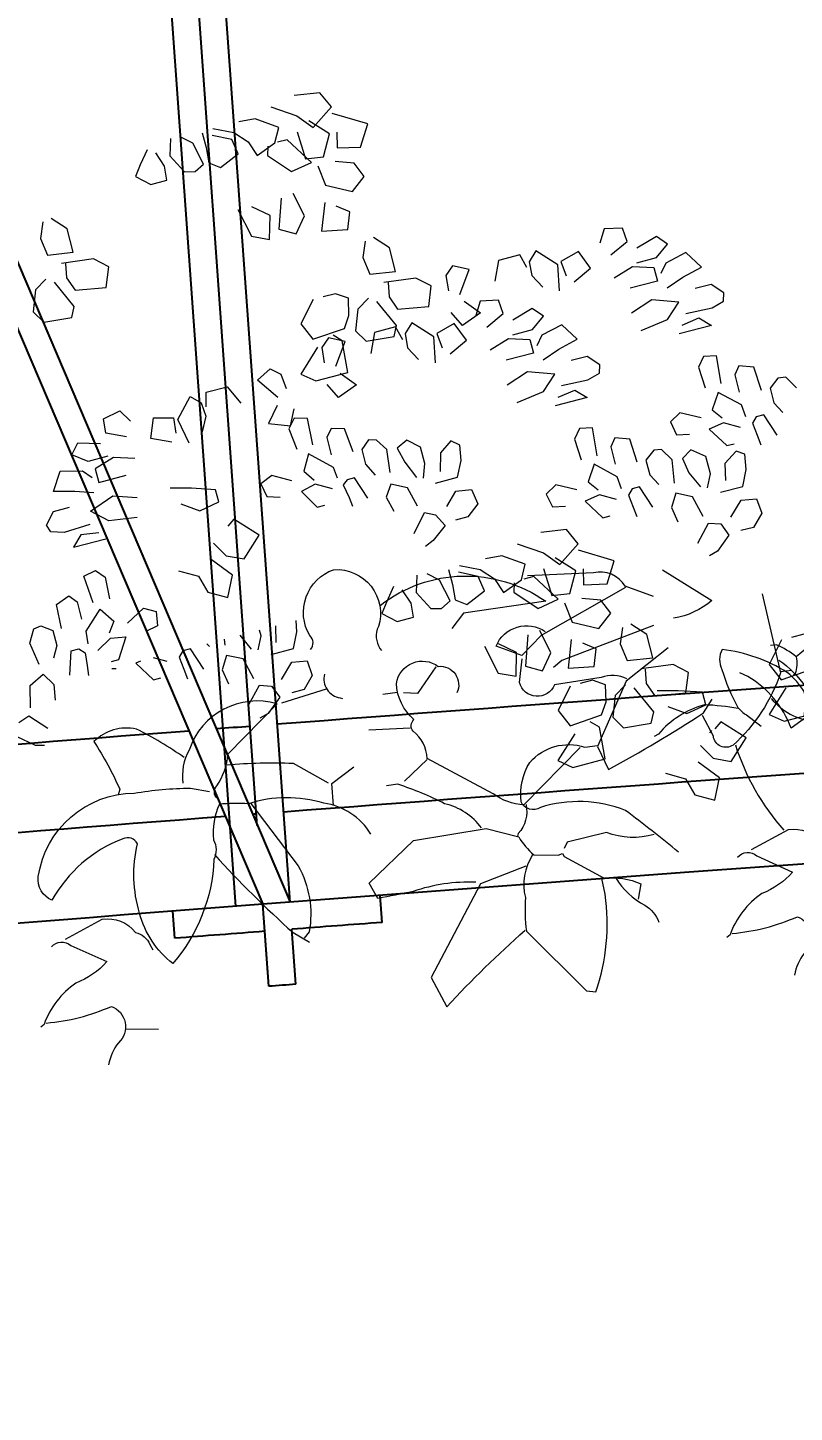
# Model space of a CAD drawing. Header units: metres. Extents: x 10 to 239, y 2 to 253.
# Drawn here: x 49.254 to 50.102, y 172.774 to 174.307 of the extents above; entities that cross this region are included whole.
import ezdxf

# ---------------------------------------------------------------- set-up
doc = ezdxf.new("R2010")
doc.units = ezdxf.units.M
doc.header["$MEASUREMENT"] = 0
doc.layers.get('Defpoints').update_dxf_attribs({"color": 9})
for name, color, linetype in [('-cotas', 252, 'Continuous'), ('1', 7, 'Continuous'), ('1estruct arco', 7, 'Continuous')]:
    doc.layers.add(name, color=color, linetype=linetype)
doc.layers.add('bloques veg', color=7, linetype='Continuous', lineweight=0, true_color=0xbbd5a5)
doc.styles.get("Standard").update_dxf_attribs({"font": 'arial.ttf'})
doc.dimstyles.get("Standard").update_dxf_attribs({"dimtxt": 0.18, "dimasz": 0.18, "dimexe": 0.18, "dimexo": 0.0625, "dimgap": 0.09, "dimtad": 0, "dimtih": 1, "dimtoh": 1, "dimdec": 4, "dimzin": 0, "dimdsep": 46, "dimtxsty": 'Standard', "dimcen": 0.09, "dimadec": 0, "dimazin": 0, "dimtfac": 1, "dimtdec": 4, "dimtofl": 0, "dimtmove": 0, "dimatfit": 3, "dimfxl": 1, "dimtolj": 1, "dimtzin": 0, "dimarcsym": 0})

# ---------------------------------------------------------------- blocks, each defined once
blk = doc.blocks.new('A$C510C2C19')
at = {"layer": 'bloques veg'}
for points in [[(233.7, 302.1, 0.4142), (234.5, 312.3, -0.472687), (258.3, 358.3, -0.53009), (285.6, 312.3, 0.260727), (284.7, 296.2), (285.6, 294.5)], [(289, 327.7, -0.32872), (410.7, 314.9), (349.4, 314), (339.2, 303.8)], [(490, 308.1), (470.4, 318.3, 0.326645), (448.3, 331.1), (399.8, 335.3)], [(470.4, 317.4), (404, 290.2), (387.9, 277.4), (370, 286.8, -0.472885), (407.4, 292.8)], [(499.3, 326.8), (532.5, 299.6, -0.138214), (502.8, 290.2)], [(570, 299.6), (575.9, 240, -0.128555), (534.2, 191.5, -0.566177), (520.6, 200), (514.7, 216.2)], [(241.5, 282.6, 0.442368), (250.8, 263.8), (252.5, 263)], [(421.9, 204.3), (375.1, 167.7, -0.142853), (353.8, 178.7), (308.7, 211.1, 0.217575), (301.1, 232.3, -0.386597), (302.8, 240.9, -0.209564), (293.4, 268.9, -0.568176), (325.7, 277.4, -0.587173), (336.8, 256.2)], [(151.3, 201.7, -0.449051), (152.1, 211.1, 0.125443), (163.2, 233.2), (204, 265.5, 0.401047), (135.1, 240, 0.163773), (127.4, 216.2)], [(462.8, 250.2, 0.212204), (444, 253.6), (409.1, 252.8, -0.720749), (383.6, 257.9), (387.9, 274.9)], [(495.9, 268.9), (461.9, 248.5), (434.7, 203.4), (440.6, 185.5, 0.01915), (515.5, 217.9), (523.2, 227.2)], [(130.8, 234.9, 0.03952), (98.5, 260.4, 0.257141), (66.2, 255.3, -0.03508), (80.6, 217.9), (78.9, 213.6)], [(589, 205.5, 0.046661), (591.6, 223.4, 0.079254), (580.9, 239.6, 0.108246), (535.4, 262.6, 0.252808), (533.3, 248.1, 0.063705), (541.4, 218.7, 0.099014), (546.9, 212.3), (556.7, 202.6)], [(589, 250.2, 0.067581), (575.4, 260.9), (571.1, 260.9)], [(575.9, 249.4, -0.08551), (593, 227.2, 0.4142), (604, 221.3, 0.17395), (612.5, 203.4, -0.18573), (650.8, 183.8), (665.3, 151.5)], [(592.9, 223.4, 0.04306), (606, 234.1, 0.156006), (600.9, 250.6, 0.135742), (598, 255.8), (589, 250.2, -0.113541), (586.5, 237.9), (585.2, 237)], [(606, 199.6), (589, 204.3), (578.4, 198.3, 0.171524), (551.6, 240.4), (546, 243.8)], [(161.5, 225.5, -0.032883), (210, 220.4), (233.8, 202.6)], [(541.4, 217.9, 0.029037), (517.1, 223.8, 0.145218), (480.5, 206.8), (477.1, 205.5)], [(566.6, 222.1, 0.188675), (595.5, 200.9), (602.3, 200.9)], [(260.2, 160.9, 0.228485), (228.7, 188.1, 0.153412), (173.4, 194.9, 0.03476), (152.1, 197.4, 0.136078), (144.5, 171.9, -0.226822), (142.8, 157.4, -0.168655), (102.8, 85.1, -0.166977), (83.2, 125.1, -0.132034), (88.3, 176.2, 0.4142), (78.1, 181.3, 0.176117), (20.2, 143, -0.333328), (12.5, 161.7, -0.370255), (90.8, 213.6, -0.04158), (132.5, 211.9), (146.2, 207.7)], [(484, 118.3, 0.011108), (449.1, 154, 0.17128), (387, 164.3, -0.45993), (373.4, 170.2, -0.170471), (383.6, 198.3, -0.298218), (425.3, 204.3), (434.7, 204.3)], [(175.1, 194.9), (204, 144.7, -0.172211), (205.7, 95.3), (201.5, 91.1)], [(341.9, 154.9, 0.180038), (317.2, 176.2, 0.039429), (284.9, 194.9), (276.4, 194.9)], [(535.9, 191.5, 0.104645), (563.2, 124.3)], [(376.8, 167.7, -0.240295), (368.3, 147.2), (367.4, 145.5)], [(143.6, 160.9, 0.024628), (193.8, 96.2), (204.9, 87.7)], [(332.5, 115.7, 0.090576), (285.7, 114.9, -0.006271), (259.3, 113.2), (254.2, 125.1), (290.8, 152.3), (345.3, 154), (368.3, 144.7, 0.068298), (377.6, 130.2), (395.5, 127.7), (398.9, 128.5), (399.8, 126), (427, 106.4, -0.125), (453.4, 98.7), (450, 87.7)], [(467.9, 133.6, -0.162277), (433, 139.6), (403.2, 136.2), (400.6, 131.9)], [(26.4, 113.2), (55.3, 124.3, -0.273697), (78.3, 111.5, -0.236053), (87.7, 101.3), (89.4, 97)], [(376.8, 130.2, 0.209335), (367.4, 99.6, 0.045135), (364.9, 74.9), (403.2, 25.5), (410, 23.8, 0.11853), (426.2, 94.5), (425.3, 106.4)], [(537.6, 113.2), (566.6, 124.3, -0.273697), (589.6, 111.5, -0.236053), (598.9, 101.3), (600.6, 97)], [(370.8, 122.6), (335.9, 114), (290.8, 50.2), (299.3, 27.2, -0.025269), (364, 75.7)], [(15.3, 108.9, -0.4142), (29.8, 108.1), (54.5, 92.8, -0.123093), (29.8, 80, 0.156387), (2.6, 52.8), (0, 51.1)], [(435.5, 105.5, 0.130051), (454.2, 82.6, -0.178345), (462.8, 68.9)], [(526.6, 108.9, -0.4142), (541.1, 108.1), (565.7, 92.8, -0.123093), (541.1, 80, 0.156387), (513.8, 52.8), (511.3, 51.1)], [(4.3, 53.6, 0.084976), (53.6, 59.6, -0.560455), (55.3, 32.3, 0.122009), (46, 17)], [(515.5, 53.6, 0.084976), (564.9, 59.6, -0.560455), (566.6, 32.3, 0.122009), (557.2, 17)]]:
    blk.add_lwpolyline(points, format="xyb", dxfattribs=at)
for points in [[(487.4, 286.8), (416.8, 269.8), (410, 265.5)], [(324, 277.4), (307.9, 259.6), (297.6, 261.3)], [(241.5, 271.5), (207.4, 265.5)], [(293.4, 262.1), (282.3, 262.1)], [(299.3, 234.9), (268.7, 237.4)], [(575.9, 240.9), (584.5, 240.9)], [(235.5, 185.5), (236.4, 201.7), (254.2, 211.9)], [(308.7, 210.2), (290, 196.6)], [(518.4, 202.6), (520.1, 204.3)], [(62.1, 41.7), (86, 38.3)]]:
    blk.add_lwpolyline(points, dxfattribs=at)
blk = doc.blocks.new('A$C0C3707A3')
at = {"layer": 'bloques veg'}
for p, q in [((2.0674, 0.6188), (2.0448, 0.6163)), ((2.0777, 0.6064), (2.0674, 0.6188)), ((2.0243, 0.6061), (2.0473, 0.5983)), ((2.0473, 0.5983), (2.0617, 0.5882)), ((2.0617, 0.5882), (2.0777, 0.6064)), ((2.1096, 0.5917), (2.0781, 0.6007)), ((1.9736, 0.5867), (1.992, 0.5835)), ((2.0108, 0.5955), (1.9964, 0.5928)), ((2.0314, 0.5882), (2.0108, 0.5955)), ((2.0281, 0.5745), (2.0314, 0.5882)), ((2.0476, 0.5844), (2.055, 0.5608)), ((2.0759, 0.5827), (2.0577, 0.5941)), ((2.0824, 0.5844), (2.0827, 0.5706)), ((2.1034, 0.5714), (2.1096, 0.5917)), ((1.9364, 0.5779), (1.9359, 0.5626)), ((1.9561, 0.5739), (1.9454, 0.5791)), ((1.9657, 0.5555), (1.9561, 0.5739)), ((1.9642, 0.583), (1.9677, 0.57)), ((1.9902, 0.5772), (1.9729, 0.5807)), ((1.9958, 0.5647), (1.9902, 0.5772)), ((1.992, 0.5835), (2.0046, 0.5752)), ((2.0046, 0.5752), (2.0125, 0.5634)), ((2.0125, 0.5634), (2.0281, 0.5745)), ((2.0219, 0.5717), (2.0217, 0.5635)), ((2.0389, 0.5774), (2.0303, 0.5751)), ((2.0605, 0.5576), (2.0389, 0.5774)), ((2.0708, 0.5627), (2.0759, 0.5827)), ((2.0827, 0.5706), (2.1034, 0.5714)), ((1.9159, 0.5677), (1.9101, 0.5546)), ((1.9314, 0.5533), (1.9236, 0.5651)), ((1.9359, 0.5626), (1.9489, 0.5487)), ((1.9677, 0.57), (1.9701, 0.5567)), ((1.9805, 0.5525), (1.9958, 0.5647)), ((2.0217, 0.5635), (2.043, 0.5494)), ((2.055, 0.5608), (2.0708, 0.5627)), ((1.9101, 0.5546), (1.9059, 0.5441)), ((1.9335, 0.5411), (1.9314, 0.5533)), ((1.9489, 0.5487), (1.9582, 0.5488)), ((1.9582, 0.5488), (1.9657, 0.5555)), ((1.9701, 0.5567), (1.9805, 0.5525)), ((2.043, 0.5494), (2.0605, 0.5576)), ((2.066, 0.5545), (2.0729, 0.5377)), ((2.0979, 0.5572), (2.0812, 0.5585)), ((2.1068, 0.5456), (2.0979, 0.5572)), ((1.9059, 0.5441), (1.9194, 0.5373)), ((1.9194, 0.5373), (1.9335, 0.5411)), ((2.0729, 0.5377), (2.0964, 0.5323)), ((2.0964, 0.5323), (2.1068, 0.5456)), ((2.0341, 0.5261), (2.0321, 0.4988)), ((2.0545, 0.5107), (2.0446, 0.5301)), ((1.9961, 0.5159), (2.0082, 0.4924)), ((2.0243, 0.5107), (2.0083, 0.5181)), ((2.0241, 0.4897), (2.0243, 0.5107)), ((2.0472, 0.4947), (2.0545, 0.5107)), ((2.0723, 0.5224), (2.0697, 0.4973)), ((2.0943, 0.5143), (2.0824, 0.5193)), ((2.0926, 0.4988), (2.0943, 0.5143)), ((1.8248, 0.5038), (1.8229, 0.4893)), ((1.8462, 0.4979), (1.8322, 0.5069)), ((2.0321, 0.4988), (2.0472, 0.4947)), ((2.0697, 0.4973), (2.0926, 0.4988)), ((2.3177, 0.5009), (2.3141, 0.4883)), ((2.3338, 0.5017), (2.3177, 0.5009)), ((2.3381, 0.4901), (2.3338, 0.5017)), ((1.8229, 0.4893), (1.8291, 0.4747)), ((1.8517, 0.4773), (1.8462, 0.4979)), ((2.0082, 0.4924), (2.0241, 0.4897)), ((2.108, 0.4889), (2.1061, 0.4744)), ((2.1294, 0.483), (2.1153, 0.4921)), ((2.3238, 0.4781), (2.3381, 0.4901)), ((2.3636, 0.4946), (2.3466, 0.4842)), ((2.3735, 0.4879), (2.3636, 0.4946)), ((2.3639, 0.4761), (2.3735, 0.4879)), ((1.8291, 0.4747), (1.8517, 0.4773)), ((2.1061, 0.4744), (2.1123, 0.4598)), ((2.1349, 0.4624), (2.1294, 0.483)), ((2.2437, 0.4776), (2.2252, 0.4726)), ((2.2502, 0.4665), (2.2437, 0.4776)), ((2.2578, 0.4814), (2.2522, 0.4717)), ((2.2774, 0.4692), (2.2578, 0.4814)), ((2.2952, 0.4809), (2.28, 0.4722)), ((2.306, 0.4664), (2.2952, 0.4809)), ((2.3466, 0.4714), (2.3639, 0.4761)), ((2.3895, 0.4806), (2.3722, 0.4713)), ((2.4033, 0.468), (2.3895, 0.4806)), ((1.8695, 0.4716), (1.8415, 0.4675)), ((1.8451, 0.4673), (1.8461, 0.4548)), ((1.883, 0.4647), (1.8695, 0.4716)), ((1.8809, 0.4467), (1.883, 0.4647)), ((2.1123, 0.4598), (2.1349, 0.4624)), ((2.1847, 0.4676), (2.1789, 0.459)), ((2.1995, 0.4646), (2.1847, 0.4676)), ((2.1914, 0.4426), (2.1995, 0.4646)), ((2.2252, 0.4726), (2.222, 0.4543)), ((2.2522, 0.4717), (2.2544, 0.4595)), ((2.2788, 0.4463), (2.2774, 0.4692)), ((2.28, 0.4722), (2.2846, 0.4595)), ((2.2918, 0.4544), (2.306, 0.4664)), ((2.3269, 0.458), (2.3428, 0.4681)), ((2.3428, 0.4681), (2.3616, 0.4673)), ((2.3616, 0.4673), (2.3648, 0.4554)), ((2.3722, 0.4713), (2.3677, 0.462)), ((2.3871, 0.459), (2.4033, 0.468)), ((1.8279, 0.4534), (1.8188, 0.444)), ((1.8528, 0.4298), (1.8355, 0.4508)), ((1.8461, 0.4548), (1.8537, 0.444)), ((2.1527, 0.4567), (2.1247, 0.4527)), ((2.1283, 0.4525), (2.1293, 0.4399)), ((2.1662, 0.4498), (2.1527, 0.4567)), ((2.1641, 0.4318), (2.1662, 0.4498)), ((2.1789, 0.459), (2.1813, 0.4457)), ((2.2544, 0.4595), (2.2641, 0.4493)), ((2.3648, 0.4554), (2.341, 0.449)), ((2.3734, 0.4495), (2.3871, 0.459)), ((2.412, 0.4529), (2.3979, 0.4491)), ((2.4233, 0.4454), (2.412, 0.4529)), ((1.8188, 0.444), (1.8169, 0.4249)), ((1.8537, 0.444), (1.8809, 0.4467)), ((2.0821, 0.4424), (2.0713, 0.4395)), ((2.0936, 0.4385), (2.0821, 0.4424)), ((2.0941, 0.4235), (2.0936, 0.4385)), ((2.1111, 0.4386), (2.102, 0.4291)), ((2.1293, 0.4399), (2.1368, 0.4292)), ((2.2253, 0.4377), (2.2092, 0.4369)), ((2.2296, 0.4261), (2.2253, 0.4377)), ((2.3599, 0.4389), (2.3421, 0.4272)), ((2.3837, 0.4371), (2.3599, 0.4389)), ((2.4129, 0.4322), (2.4229, 0.4383)), ((2.4229, 0.4383), (2.4233, 0.4454)), ((1.8508, 0.42), (1.8528, 0.4298)), ((2.0626, 0.4372), (2.052, 0.4158)), ((2.102, 0.4291), (2.1001, 0.41)), ((2.136, 0.415), (2.1187, 0.436)), ((2.1368, 0.4292), (2.1641, 0.4318)), ((2.194, 0.4154), (2.184, 0.4267)), ((2.2097, 0.4266), (2.194, 0.4154)), ((2.1953, 0.4367), (2.2097, 0.4266)), ((2.2092, 0.4369), (2.2056, 0.4243)), ((2.2153, 0.4141), (2.2296, 0.4261)), ((2.2551, 0.4306), (2.2381, 0.4202)), ((2.265, 0.424), (2.2551, 0.4306)), ((2.3738, 0.4217), (2.3837, 0.4371)), ((2.3898, 0.4272), (2.4129, 0.4322)), ((1.8169, 0.4249), (1.8263, 0.4158)), ((1.8263, 0.4158), (1.8508, 0.42)), ((2.052, 0.4158), (2.0626, 0.4023)), ((2.0902, 0.412), (2.0941, 0.4235)), ((2.1352, 0.4136), (2.1167, 0.4087)), ((2.134, 0.4051), (2.136, 0.415)), ((2.1417, 0.4025), (2.1352, 0.4136)), ((2.1493, 0.4174), (2.1437, 0.4078)), ((2.1689, 0.4052), (2.1493, 0.4174)), ((2.1867, 0.4169), (2.1715, 0.4082)), ((2.1975, 0.4024), (2.1867, 0.4169)), ((2.2554, 0.4121), (2.265, 0.424)), ((2.281, 0.4166), (2.2637, 0.4073)), ((2.2948, 0.404), (2.281, 0.4166)), ((2.3508, 0.4121), (2.3738, 0.4217)), ((2.4124, 0.4169), (2.3841, 0.4093)), ((2.3867, 0.417), (2.4014, 0.4233)), ((2.4014, 0.4233), (2.4124, 0.4169)), ((2.0626, 0.4023), (2.0902, 0.412)), ((2.0762, 0.4036), (2.0704, 0.3951)), ((2.091, 0.4006), (2.0762, 0.4036)), ((2.0885, 0.4011), (2.0803, 0.4059)), ((2.1001, 0.41), (2.1095, 0.4009)), ((2.1095, 0.4009), (2.134, 0.4051)), ((2.1167, 0.4087), (2.1135, 0.3903)), ((2.1437, 0.4078), (2.1459, 0.3955)), ((2.1703, 0.3823), (2.1689, 0.4052)), ((2.1715, 0.4082), (2.1761, 0.3955)), ((2.1833, 0.3904), (2.1975, 0.4024)), ((2.2184, 0.394), (2.2343, 0.4041)), ((2.2343, 0.4041), (2.2531, 0.4033)), ((2.2381, 0.4074), (2.2554, 0.4121)), ((2.2531, 0.4033), (2.2563, 0.3914)), ((2.2637, 0.4073), (2.2592, 0.398)), ((2.2786, 0.395), (2.2948, 0.404)), ((2.0668, 0.3953), (2.0522, 0.3716)), ((2.0704, 0.3951), (2.0728, 0.3818)), ((2.0829, 0.3787), (2.091, 0.4006)), ((2.0936, 0.3734), (2.0885, 0.4011)), ((2.1459, 0.3955), (2.1556, 0.3853)), ((2.2563, 0.3914), (2.2324, 0.385)), ((2.2649, 0.3855), (2.2786, 0.395)), ((2.4057, 0.3895), (2.4013, 0.3802)), ((2.4172, 0.3903), (2.4057, 0.3895)), ((2.4214, 0.3658), (2.4172, 0.3903)), ((2.3035, 0.3889), (2.2894, 0.3851)), ((2.3148, 0.3815), (2.3035, 0.3889)), ((2.3144, 0.3744), (2.3148, 0.3815)), ((2.4013, 0.3802), (2.4073, 0.362)), ((2.4369, 0.3816), (2.4333, 0.3736)), ((2.45, 0.3805), (2.4369, 0.3816)), ((2.4567, 0.3601), (2.45, 0.3805)), ((2.0142, 0.366), (2.0254, 0.3761)), ((2.0321, 0.3511), (2.0142, 0.366)), ((2.0254, 0.3761), (2.0348, 0.3716)), ((2.0348, 0.3716), (2.0394, 0.3588)), ((2.0522, 0.3716), (2.0654, 0.3658)), ((2.0654, 0.3658), (2.0936, 0.3734)), ((2.0868, 0.3727), (2.1012, 0.3626)), ((2.2514, 0.3749), (2.2336, 0.3632)), ((2.2752, 0.3732), (2.2514, 0.3749)), ((2.2653, 0.3577), (2.2752, 0.3732)), ((2.2813, 0.3632), (2.3044, 0.3682)), ((2.3044, 0.3682), (2.3144, 0.3744)), ((2.4333, 0.3736), (2.4373, 0.3584)), ((2.4712, 0.371), (2.4643, 0.3622)), ((2.478, 0.3717), (2.4712, 0.371)), ((2.4874, 0.3626), (2.478, 0.3717)), ((1.9693, 0.3424), (1.9694, 0.3552)), ((1.9694, 0.3552), (1.9878, 0.3602)), ((1.9878, 0.3602), (1.9998, 0.3459)), ((2.0855, 0.3514), (2.0755, 0.3627)), ((2.1012, 0.3626), (2.0855, 0.3514)), ((2.2423, 0.3481), (2.2653, 0.3577)), ((2.3039, 0.3529), (2.2756, 0.3454)), ((2.2782, 0.353), (2.2928, 0.3593)), ((2.2928, 0.3593), (2.3039, 0.3529)), ((2.4188, 0.3581), (2.4136, 0.3428)), ((2.4392, 0.3473), (2.4188, 0.3581)), ((2.4643, 0.3622), (2.4677, 0.3491)), ((1.9444, 0.3311), (1.9552, 0.3514)), ((1.9552, 0.3514), (1.9649, 0.3459)), ((1.9649, 0.3459), (1.9692, 0.3342)), ((2.0317, 0.344), (2.0243, 0.3281)), ((2.0434, 0.3262), (2.0465, 0.341)), ((2.4136, 0.3428), (2.4224, 0.3358)), ((2.4431, 0.3367), (2.4392, 0.3473)), ((2.4677, 0.3491), (2.4758, 0.3408)), ((1.8793, 0.3311), (1.8936, 0.3384)), ((1.8814, 0.3188), (1.8793, 0.3311)), ((1.8936, 0.3384), (1.903, 0.3293)), ((1.921, 0.3143), (1.9231, 0.3324)), ((1.9231, 0.3324), (1.9406, 0.3324)), ((1.9406, 0.3324), (1.943, 0.3191)), ((1.9546, 0.3105), (1.9444, 0.3311)), ((1.9692, 0.3342), (1.9659, 0.3205)), ((2.0466, 0.333), (2.0421, 0.3236)), ((2.0583, 0.3326), (2.0466, 0.333)), ((2.0633, 0.3095), (2.0583, 0.3326)), ((2.3853, 0.3399), (2.377, 0.3318)), ((2.377, 0.3318), (2.3824, 0.3205)), ((2.4039, 0.3355), (2.3853, 0.3399)), ((2.4236, 0.3315), (2.4112, 0.3258)), ((2.4387, 0.3274), (2.4236, 0.3315)), ((2.4524, 0.3369), (2.4492, 0.3314)), ((2.4492, 0.3314), (2.4532, 0.3208)), ((2.4589, 0.3386), (2.4524, 0.3369)), ((2.4707, 0.3208), (2.4589, 0.3386)), ((1.8997, 0.3156), (1.8814, 0.3188)), ((2.0243, 0.3281), (2.0434, 0.3262)), ((2.0421, 0.3236), (2.0492, 0.3057)), ((2.0791, 0.3242), (2.0755, 0.3163)), ((2.0755, 0.3163), (2.0795, 0.3011)), ((2.0909, 0.3239), (2.0791, 0.3242)), ((2.0986, 0.3038), (2.0909, 0.3239)), ((2.2972, 0.3256), (2.2928, 0.3162)), ((2.2928, 0.3162), (2.2988, 0.2981)), ((2.3087, 0.3263), (2.2972, 0.3256)), ((2.3129, 0.3018), (2.3087, 0.3263)), ((2.3284, 0.3176), (2.3248, 0.3097)), ((2.3415, 0.3165), (2.3284, 0.3176)), ((2.3482, 0.2962), (2.3415, 0.3165)), ((2.3824, 0.3205), (2.3938, 0.3212)), ((2.4112, 0.3258), (2.4267, 0.3114)), ((2.4532, 0.3208), (2.4566, 0.3124)), ((1.8517, 0.2993), (1.857, 0.31)), ((1.857, 0.31), (1.8769, 0.3095)), ((1.9393, 0.3111), (1.921, 0.3143)), ((2.112, 0.3144), (2.1062, 0.3059)), ((2.1062, 0.3059), (2.1097, 0.2929)), ((2.1191, 0.314), (2.112, 0.3144)), ((2.1282, 0.306), (2.1191, 0.314)), ((2.1313, 0.2859), (2.1282, 0.306)), ((2.1458, 0.3142), (2.1372, 0.3072)), ((2.1372, 0.3072), (2.144, 0.2951)), ((2.1579, 0.3081), (2.1458, 0.3142)), ((2.1617, 0.294), (2.1579, 0.3081)), ((2.1843, 0.314), (2.1754, 0.3035)), ((2.1922, 0.3103), (2.1843, 0.314)), ((2.1935, 0.2967), (2.1922, 0.3103)), ((2.3248, 0.3097), (2.3288, 0.2945)), ((2.3627, 0.307), (2.3558, 0.2982)), ((2.3695, 0.3077), (2.3627, 0.307)), ((2.3789, 0.2986), (2.3695, 0.3077)), ((2.3951, 0.3076), (2.3879, 0.2998)), ((2.4083, 0.3018), (2.3951, 0.3076)), ((2.4349, 0.3066), (2.425, 0.2958)), ((2.4267, 0.3114), (2.4332, 0.3131)), ((2.4426, 0.304), (2.4349, 0.3066)), ((2.4439, 0.2904), (2.4426, 0.304)), ((1.866, 0.2938), (1.8517, 0.2993)), ((1.8834, 0.2984), (1.866, 0.2938)), ((1.8883, 0.2974), (1.8724, 0.2873)), ((1.9071, 0.2966), (1.8883, 0.2974)), ((2.0596, 0.3016), (2.0555, 0.2865)), ((2.0814, 0.2899), (2.0596, 0.3016)), ((2.1097, 0.2929), (2.118, 0.2835)), ((2.144, 0.2951), (2.1545, 0.2816)), ((2.1606, 0.2809), (2.1617, 0.294)), ((2.1754, 0.3035), (2.1752, 0.2871)), ((2.1905, 0.282), (2.1935, 0.2967)), ((2.3103, 0.2942), (2.3051, 0.2788)), ((2.3307, 0.2833), (2.3103, 0.2942)), ((2.3558, 0.2982), (2.3592, 0.2852)), ((2.3809, 0.2782), (2.3789, 0.2986)), ((2.3879, 0.2998), (2.3936, 0.2874)), ((2.4124, 0.2866), (2.4083, 0.3018)), ((2.425, 0.2958), (2.4256, 0.2808)), ((1.8359, 0.2671), (1.8416, 0.2849)), ((1.8416, 0.2849), (1.8612, 0.2855)), ((1.8612, 0.2855), (1.8698, 0.2797)), ((1.8724, 0.2873), (1.8756, 0.2754)), ((1.8756, 0.2754), (1.8994, 0.2818)), ((2.0275, 0.2825), (2.0178, 0.2752)), ((2.045, 0.2779), (2.0275, 0.2825)), ((2.0555, 0.2865), (2.0646, 0.2785)), ((2.0851, 0.2805), (2.0814, 0.2899)), ((2.1, 0.281), (2.0935, 0.2792)), ((2.1118, 0.2632), (2.1, 0.281)), ((2.171, 0.2767), (2.1905, 0.282)), ((2.3346, 0.2728), (2.3307, 0.2833)), ((2.3592, 0.2852), (2.3673, 0.2769)), ((2.3936, 0.2874), (2.4038, 0.275)), ((2.4099, 0.2743), (2.4124, 0.2866)), ((2.4409, 0.2756), (2.4439, 0.2904)), ((1.9568, 0.271), (1.9383, 0.2707)), ((1.9781, 0.2697), (1.9568, 0.271)), ((1.981, 0.2589), (1.9781, 0.2697)), ((2.0178, 0.2752), (2.0232, 0.2639)), ((2.0655, 0.2752), (2.0534, 0.2685)), ((2.0534, 0.2685), (2.0675, 0.2548)), ((2.0806, 0.2711), (2.0655, 0.2752)), ((2.0935, 0.2792), (2.0901, 0.2748)), ((2.0901, 0.2748), (2.0954, 0.2635)), ((2.1318, 0.2755), (2.1279, 0.264)), ((2.1465, 0.2725), (2.1318, 0.2755)), ((2.1555, 0.2563), (2.1465, 0.2725)), ((2.1811, 0.2562), (2.1891, 0.2699)), ((2.1891, 0.2699), (2.2027, 0.2713)), ((2.2027, 0.2713), (2.2084, 0.2588)), ((2.2768, 0.2759), (2.2685, 0.2678)), ((2.2685, 0.2678), (2.2739, 0.2565)), ((2.2954, 0.2716), (2.2768, 0.2759)), ((2.3151, 0.2675), (2.3027, 0.2619)), ((2.3051, 0.2788), (2.3139, 0.2719)), ((2.3302, 0.2634), (2.3151, 0.2675)), ((2.3439, 0.2729), (2.3407, 0.2674)), ((2.3504, 0.2747), (2.3439, 0.2729)), ((2.3622, 0.2569), (2.3504, 0.2747)), ((2.3821, 0.2692), (2.3785, 0.2566)), ((2.3969, 0.2662), (2.3821, 0.2692)), ((2.4214, 0.2704), (2.4409, 0.2756)), ((1.8544, 0.2674), (1.8359, 0.2671)), ((1.8711, 0.2661), (1.8544, 0.2674)), ((1.8684, 0.2502), (1.888, 0.2636)), ((1.888, 0.2636), (1.9093, 0.2623)), ((1.9478, 0.257), (1.9645, 0.251)), ((1.9645, 0.251), (1.981, 0.2589)), ((2.0232, 0.2639), (2.0349, 0.2635)), ((2.0675, 0.2548), (2.074, 0.2566)), ((2.0954, 0.2635), (2.0985, 0.2561)), ((2.1279, 0.264), (2.1346, 0.2518)), ((2.2084, 0.2588), (2.1998, 0.2472)), ((2.2739, 0.2565), (2.2853, 0.2572)), ((2.3027, 0.2619), (2.3182, 0.2474)), ((2.3407, 0.2674), (2.3447, 0.2569)), ((2.3447, 0.2569), (2.3481, 0.2485)), ((2.3785, 0.2566), (2.3842, 0.2442)), ((2.4062, 0.2489), (2.3969, 0.2662)), ((2.4307, 0.2485), (2.4395, 0.2636)), ((2.4395, 0.2636), (2.4531, 0.2649)), ((2.4531, 0.2649), (2.4577, 0.2522)), ((1.8299, 0.2376), (1.8359, 0.2497)), ((1.8359, 0.2497), (1.85, 0.2534)), ((1.8846, 0.2418), (1.8684, 0.2502)), ((1.9093, 0.2449), (1.8846, 0.2418)), ((1.9943, 0.2439), (1.989, 0.2378)), ((2.0166, 0.2301), (1.9943, 0.2439)), ((2.1526, 0.2323), (2.1616, 0.2509)), ((2.1616, 0.2509), (2.1714, 0.2489)), ((2.1714, 0.2489), (2.1798, 0.2395)), ((2.1998, 0.2472), (2.189, 0.2443)), ((2.3182, 0.2474), (2.3247, 0.2492)), ((2.4019, 0.2257), (2.4112, 0.2433)), ((2.4112, 0.2433), (2.4218, 0.2426)), ((2.4577, 0.2522), (2.4505, 0.2398)), ((1.8338, 0.2316), (1.8299, 0.2376)), ((1.8455, 0.2313), (1.8338, 0.2316)), ((1.868, 0.2385), (1.8455, 0.2313)), ((1.8758, 0.2312), (1.86, 0.2293)), ((2.1798, 0.2395), (2.1694, 0.2263)), ((2.2864, 0.2367), (2.2638, 0.2341)), ((2.2967, 0.2243), (2.2864, 0.2367)), ((2.4291, 0.2329), (2.419, 0.2186)), ((2.4218, 0.2426), (2.4291, 0.2329)), ((2.4505, 0.2398), (2.4396, 0.2369)), ((1.86, 0.2293), (1.8536, 0.2183)), ((1.8536, 0.2183), (1.8819, 0.2259)), ((1.9767, 0.2228), (1.9878, 0.2118)), ((2.0036, 0.2091), (2.0166, 0.2301)), ((2.1694, 0.2263), (2.1627, 0.221)), ((2.2433, 0.224), (2.2663, 0.2162)), ((2.2807, 0.2061), (2.2967, 0.2243)), ((1.9935, 0.1948), (1.9747, 0.2084)), ((1.9878, 0.2118), (2.0036, 0.2091)), ((2.2298, 0.2134), (2.2154, 0.2107)), ((2.2504, 0.2061), (2.2298, 0.2134)), ((2.2663, 0.2162), (2.2807, 0.2061)), ((2.2949, 0.2006), (2.2767, 0.212)), ((2.3286, 0.2096), (2.2971, 0.2186)), ((2.3224, 0.1893), (2.3286, 0.2096)), ((2.419, 0.2186), (2.412, 0.2144)), ((1.8628, 0.1929), (1.8731, 0.1979)), ((1.8731, 0.1979), (1.8816, 0.1921)), ((1.946, 0.1983), (1.9635, 0.1937)), ((1.9895, 0.1751), (1.9935, 0.1948)), ((2.1554, 0.1958), (2.1549, 0.1805)), ((2.1751, 0.1917), (2.1644, 0.197)), ((2.1832, 0.2009), (2.1867, 0.1878)), ((2.2092, 0.195), (2.1919, 0.1986)), ((2.1926, 0.2046), (2.211, 0.2013)), ((2.2148, 0.1826), (2.2092, 0.195)), ((2.211, 0.2013), (2.2236, 0.1931)), ((2.2471, 0.1924), (2.2504, 0.2061)), ((2.2579, 0.1953), (2.2493, 0.193)), ((2.2795, 0.1755), (2.2579, 0.1953)), ((2.2665, 0.2023), (2.274, 0.1787)), ((2.2898, 0.1806), (2.2949, 0.2006)), ((2.3014, 0.2023), (2.3017, 0.1884)), ((1.8714, 0.1696), (1.8628, 0.1929)), ((1.8816, 0.1921), (1.8855, 0.1733)), ((1.9635, 0.1937), (1.972, 0.1797)), ((2.1349, 0.1856), (2.1291, 0.1724)), ((2.1504, 0.1712), (2.1426, 0.183)), ((2.1847, 0.1734), (2.1751, 0.1917)), ((2.1867, 0.1878), (2.1891, 0.1745)), ((2.1995, 0.1703), (2.2148, 0.1826)), ((2.2236, 0.1931), (2.2315, 0.1812)), ((2.2315, 0.1812), (2.2471, 0.1924)), ((2.2409, 0.1896), (2.2407, 0.1814)), ((2.3017, 0.1884), (2.3224, 0.1893)), ((1.8392, 0.1679), (1.85, 0.1755)), ((1.85, 0.1755), (1.8572, 0.1704)), ((1.8572, 0.1704), (1.8612, 0.1552)), ((1.972, 0.1797), (1.9895, 0.1751)), ((2.1291, 0.1724), (2.1249, 0.162)), ((2.1525, 0.1589), (2.1504, 0.1712)), ((2.1549, 0.1805), (2.1679, 0.1665)), ((2.1772, 0.1667), (2.1847, 0.1734)), ((2.1891, 0.1745), (2.1995, 0.1703)), ((2.2407, 0.1814), (2.262, 0.1673)), ((2.262, 0.1673), (2.2795, 0.1755)), ((2.274, 0.1787), (2.2898, 0.1806)), ((2.285, 0.1723), (2.2919, 0.1555)), ((2.3169, 0.175), (2.3002, 0.1764)), ((2.3258, 0.1635), (2.3169, 0.175)), ((1.8437, 0.147), (1.8392, 0.1679)), ((1.8652, 0.1447), (1.8774, 0.1642)), ((1.8774, 0.1642), (1.8896, 0.1535)), ((1.9016, 0.1521), (1.9156, 0.1651)), ((1.9156, 0.1651), (1.9268, 0.1623)), ((1.9268, 0.1623), (1.9278, 0.1498)), ((2.1249, 0.162), (2.1384, 0.1551)), ((2.1384, 0.1551), (2.1525, 0.1589)), ((2.1679, 0.1665), (2.1772, 0.1667)), ((2.3154, 0.1502), (2.3258, 0.1635)), ((1.8158, 0.1337), (1.8194, 0.1463)), ((1.8194, 0.1463), (1.8256, 0.1492)), ((1.8256, 0.1492), (1.8361, 0.145)), ((1.8896, 0.1535), (1.8854, 0.1431)), ((1.9278, 0.1498), (1.9176, 0.1447)), ((2.0189, 0.1416), (2.0175, 0.1467)), ((2.0315, 0.1504), (2.032, 0.1358)), ((2.0504, 0.1454), (2.0495, 0.1552)), ((2.2735, 0.1285), (2.2636, 0.148)), ((2.2919, 0.1555), (2.3154, 0.1502)), ((2.3361, 0.1511), (2.3342, 0.1366)), ((2.3575, 0.1452), (2.3434, 0.1542)), ((2.4953, 0.1463), (2.4845, 0.1434)), ((1.8243, 0.1151), (1.8158, 0.1337)), ((1.8361, 0.145), (1.8395, 0.132)), ((1.8671, 0.1335), (1.8652, 0.1447)), ((1.8756, 0.1277), (1.8866, 0.1387)), ((1.8866, 0.1387), (1.9002, 0.1401)), ((1.9002, 0.1401), (1.894, 0.1198)), ((1.9714, 0.1343), (1.9738, 0.1319)), ((1.9874, 0.1332), (1.9869, 0.1385)), ((2.0003, 0.1421), (2.0103, 0.13)), ((2.0163, 0.1293), (2.0189, 0.1416)), ((2.0474, 0.1306), (2.0504, 0.1454)), ((2.2151, 0.1338), (2.2272, 0.1103)), ((2.2433, 0.1286), (2.2273, 0.1359)), ((2.2531, 0.144), (2.2511, 0.1167)), ((2.2913, 0.1403), (2.2887, 0.1151)), ((2.3132, 0.1322), (2.3014, 0.1372)), ((2.3342, 0.1366), (2.3404, 0.122)), ((2.363, 0.1246), (2.3575, 0.1452)), ((2.4758, 0.1411), (2.4652, 0.1196)), ((1.8395, 0.132), (1.8367, 0.1207)), ((1.8512, 0.106), (1.8524, 0.1273)), ((1.8524, 0.1273), (1.859, 0.129)), ((1.859, 0.129), (1.8645, 0.1258)), ((1.8645, 0.1258), (1.8663, 0.1147)), ((1.9367, 0.1184), (1.9245, 0.1217)), ((1.9504, 0.1279), (1.9472, 0.1224)), ((1.9472, 0.1224), (1.9512, 0.1118)), ((1.9569, 0.1297), (1.9504, 0.1279)), ((1.9687, 0.1119), (1.9569, 0.1297)), ((1.9886, 0.1242), (1.985, 0.1116)), ((2.0034, 0.1212), (1.9886, 0.1242)), ((2.0279, 0.1254), (2.0474, 0.1306)), ((2.2431, 0.1076), (2.2433, 0.1286)), ((2.2661, 0.1126), (2.2735, 0.1285)), ((2.3116, 0.1166), (2.3132, 0.1322)), ((2.3404, 0.122), (2.363, 0.1246)), ((1.8663, 0.1147), (1.8675, 0.1057)), ((1.894, 0.1198), (1.8875, 0.118)), ((1.888, 0.112), (1.8918, 0.1122)), ((1.9133, 0.1188), (1.9092, 0.1169)), ((1.9092, 0.1169), (1.9247, 0.1024)), ((1.9512, 0.1118), (1.9546, 0.1035)), ((1.985, 0.1116), (1.9907, 0.0992)), ((2.0127, 0.1039), (2.0034, 0.1212)), ((2.0372, 0.1035), (2.046, 0.1186)), ((2.046, 0.1186), (2.0596, 0.1199)), ((2.0596, 0.1199), (2.0641, 0.1072)), ((2.2272, 0.1103), (2.2431, 0.1076)), ((2.2511, 0.1167), (2.2661, 0.1126)), ((2.2887, 0.1151), (2.3116, 0.1166)), ((2.3808, 0.1189), (2.3528, 0.1149)), ((2.3563, 0.1146), (2.3574, 0.1021)), ((2.3943, 0.112), (2.3808, 0.1189)), ((2.3921, 0.094), (2.3943, 0.112)), ((2.4652, 0.1196), (2.4758, 0.1062)), ((2.4758, 0.1062), (2.5035, 0.1159)), ((1.8164, 0.0967), (1.8277, 0.1067)), ((1.8277, 0.1067), (1.8371, 0.0976)), ((1.8371, 0.0976), (1.8384, 0.084)), ((1.9247, 0.1024), (1.9312, 0.1042)), ((2.0084, 0.0806), (2.0177, 0.0982)), ((2.0177, 0.0982), (2.0283, 0.0976)), ((2.0283, 0.0976), (2.0356, 0.0879)), ((2.0641, 0.1072), (2.057, 0.0948)), ((2.2906, 0.0994), (2.2801, 0.0779)), ((2.3102, 0.1046), (2.2993, 0.1017)), ((2.3217, 0.1007), (2.3102, 0.1046)), ((2.3222, 0.0857), (2.3217, 0.1007)), ((2.3391, 0.1007), (2.33, 0.0913)), ((2.3641, 0.0772), (2.3468, 0.0981)), ((2.3574, 0.1021), (2.3649, 0.0914)), ((2.48, 0.0992), (2.4654, 0.0755)), ((1.817, 0.0771), (1.8164, 0.0967)), ((2.0356, 0.0879), (2.0255, 0.0736)), ((2.057, 0.0948), (2.0461, 0.0919)), ((2.3183, 0.0742), (2.3222, 0.0857)), ((2.33, 0.0913), (2.3282, 0.0722)), ((2.3649, 0.0914), (2.3921, 0.094)), ((2.3855, 0.0959), (2.367, 0.0956)), ((2.4068, 0.0947), (2.3855, 0.0959)), ((2.4097, 0.0838), (2.4068, 0.0947)), ((2.0255, 0.0736), (2.0184, 0.0694)), ((2.2801, 0.0779), (2.2907, 0.0645)), ((2.2907, 0.0645), (2.3183, 0.0742)), ((2.362, 0.0673), (2.3641, 0.0772)), ((2.3765, 0.0819), (2.3932, 0.0759)), ((2.3932, 0.0759), (2.4097, 0.0838)), ((2.4654, 0.0755), (2.4786, 0.0697)), ((2.4786, 0.0697), (2.5068, 0.0773)), ((1.8155, 0.0697), (1.8066, 0.0638)), ((1.8323, 0.0591), (1.8155, 0.0697)), ((2.3166, 0.0633), (2.3083, 0.068)), ((2.3217, 0.0356), (2.3166, 0.0633)), ((2.3282, 0.0722), (2.3376, 0.0631)), ((2.3376, 0.0631), (2.362, 0.0673)), ((2.423, 0.0688), (2.4177, 0.0627)), ((2.4453, 0.055), (2.423, 0.0688)), ((1.8052, 0.0518), (1.8211, 0.0444)), ((2.2949, 0.0575), (2.2803, 0.0338)), ((2.4323, 0.034), (2.4453, 0.055)), ((1.8211, 0.0444), (1.8293, 0.0443)), ((2.4054, 0.0478), (2.4165, 0.0368)), ((2.4165, 0.0368), (2.4323, 0.034)), ((2.2803, 0.0338), (2.2935, 0.028)), ((2.2935, 0.028), (2.3217, 0.0356)), ((2.4222, 0.0197), (2.4035, 0.0333)), ((2.3747, 0.0233), (2.3923, 0.0186)), ((2.3923, 0.0186), (2.4007, 0.0046)), ((2.4182, 0), (2.4222, 0.0197)), ((2.4007, 0.0046), (2.4182, 0))]:
    blk.add_line(p, q, dxfattribs=at)
blk = doc.blocks.new('*D90')
at = {"layer": '-cotas', "color": 0, "lineweight": -2, "transparency": 16777216}
for p, q in [((35.5997, 175.5332), (35.5997, 162.1857)), ((89.3642, 175.5332), (89.3642, 162.1857)), ((35.7797, 162.3657), (58.2102, 162.3657)), ((89.1842, 162.3657), (59.8709, 162.3657))]:
    blk.add_line(p, q, dxfattribs=at)
at = {"layer": '-cotas', "color": 0, "transparency": 16777216}
for points in [[(35.7797, 162.3957), (35.7797, 162.3357), (35.5997, 162.3657)], [(89.1842, 162.3957), (89.1842, 162.3357), (89.3642, 162.3657)]]:
    blk.add_solid(points, dxfattribs=at)
at = {"layer": 'Defpoints', "color": 0, "transparency": 16777216}
for p in [(35.5997, 175.5957), (89.3642, 175.5957), (89.3642, 162.3657)]:
    blk.add_point(p, dxfattribs=at)
at = {"layer": '-cotas', "color": 0, "transparency": 16777216, "insert": (59.0405, 162.3657), "char_height": 0.3, "attachment_point": 5}
blk.add_mtext('\\A1;53.7645', dxfattribs=at)

msp = doc.modelspace()

# ---------------------------------------------------------------- linework, layer by layer
at = {"layer": '1'}
for p, q in [((49.48444, 173.33442), (49.31357, 175.71145)), ((49.5081, 173.42368), (49.3435, 175.71347)), ((49.54429, 173.33872), (49.37341, 175.71576)), ((49.51438, 173.33643), (49.51437, 173.33657)), ((49.5209, 173.24564), (49.51437, 173.33657)), ((49.64615, 173.31637), (49.644, 173.34629)), ((49.41682, 173.29883), (49.41467, 173.32875)), ((49.5209, 173.24564), (49.51653, 173.30651)), ((49.55082, 173.24792), (49.54644, 173.30879))]:
    msp.add_line(p, q, dxfattribs=at)
for centre, radius, start, end in [((59.48761, 43.10089), 130.61698, 83.881438, 94.3790722), ((59.4886, 43.1172), 130.79805, 93.6368825, 94.3665082), ((59.4886, 43.1172), 130.70066, 93.6370835, 94.366698), ((59.4886, 43.1172), 130.79805, 94.409336, 95.1137489), ((59.4886, 43.1172), 130.79805, 94.3796497, 94.3961593), ((59.4886, 43.1172), 130.70066, 94.3948909, 95.1139373), ((59.4886, 43.1172), 130.70066, 94.3798494, 94.3817319), ((59.4886, 43.1172), 130.60066, 94.3800547, 96.5424088), ((59.4886, 43.1172), 130.57066, 94.3801163, 94.4239979), ((59.4886, 43.1172), 130.57066, 94.3230705, 94.3669519), ((59.4886, 43.1172), 130.50963, 94.3670712, 94.3802418)]:
    msp.add_arc(centre, radius, start, end, dxfattribs=at)
at = {"layer": '1estruct arco'}
for p, q in [((48.4551, 175.81965), (49.51437, 173.33657)), ((48.4827, 175.83142), (49.54429, 173.33872))]:
    msp.add_line(p, q, dxfattribs=at)
for radius, start, end in [(21.59873, 28.135936, 149.788644), (21.51609, 28.183951, 149.787683), (20.72709, 28.662092, 149.778129)]:
    msp.add_arc((59.06396, 158.01334), radius, start, end, dxfattribs=at)

# ---------------------------------------------------------------- block references
at = {"layer": 'bloques veg', "color": 2}
for name, p, xscale, yscale, zscale, rotation in [('A$C0C3707A3', (46.96648, 173.4721), 1.260409816243446, 1.260409816243446, 1.260409816243446, 359.6145960760396), ('A$C510C2C19', (49.27858, 173.12457), 0.00149741964900264, 0.00149741964900264, 0.00149741964900264, 7.444909942506309)]:
    msp.add_blockref(name, p, dxfattribs=dict(at, xscale=xscale, yscale=yscale, zscale=zscale, rotation=rotation))

# ---------------------------------------------------------------- dimensions: what is measured, and where the dimension line sits
at = {"layer": '-cotas'}
dim = msp.add_linear_dim(base=(89.36416, 162.36569), p1=(35.59966, 175.59571), p2=(89.36416, 175.59571), angle=0, dimstyle='Standard', override={"dimtxt": 0.3}, dxfattribs=at)
dim.commit()
dim.dimension.update_dxf_attribs({"geometry": '*D90', "text_midpoint": (59.04055, 162.36569), "dimtype": 161})

doc.saveas('drawing.dxf')
